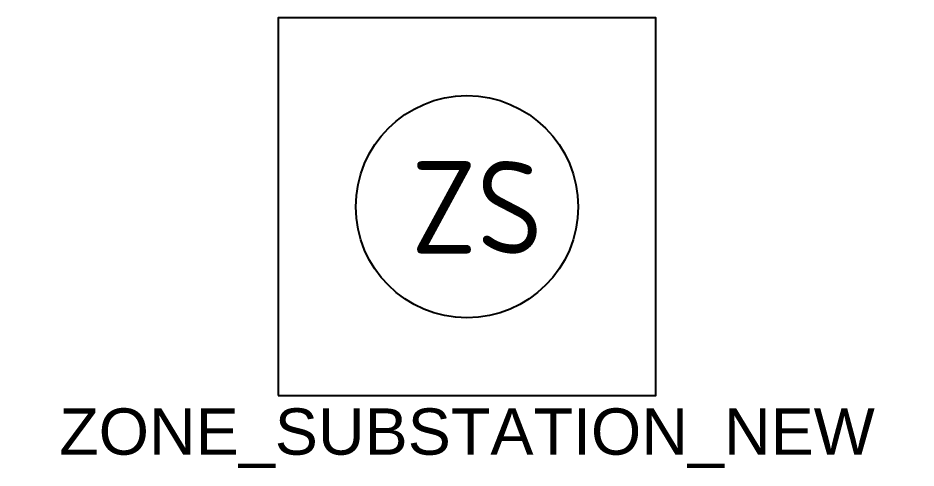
# Model space of a CAD drawing. Header units: metres. Extents: x -282 to 3977, y 160 to 949.
# Drawn here: x 1399.7 to 1419.1, y 297.52 to 307.25 of the extents above; entities that cross this region are included whole.
import ezdxf
from ezdxf.enums import TextEntityAlignment as Align

# ---------------------------------------------------------------- set-up
doc = ezdxf.new("R2010")
doc.units = ezdxf.units.M
doc.layers.get('0').update_dxf_attribs({"color": 6})
doc.layers.add('Equip_TR_NEW', color=2, linetype='Continuous')
doc.styles.get("Standard").update_dxf_attribs({"font": 'ARIAL.TTF'})

# ---------------------------------------------------------------- blocks, each defined once
blk = doc.blocks.new('ZONE_SUBSTATION_NEW')
at = {"lineweight": -3}
blk.add_lwpolyline([(-4.078, -4.078), (4.078, -4.078), (4.078, 4.078), (-4.078, 4.078)], close=True, dxfattribs=at)
blk.add_circle((0, 0), 2.4)
at = {"insert": (-1.207, 0.987), "char_height": 2, "width": 2.96284, "attachment_point": 1}
blk.add_mtext('{\\Fisocp|c0;ZS}', dxfattribs=at)
for tag, height, flags, p in [('ASSET_NUM', 2.5, 8, (2, 2)), ('STATE', 0.2, 9, (1.5, 0)), ('USAGE', 0.2, 9, (1.5, -0.2)), ('OWNED_BY', 0.2, 9, (1.5, -0.4)), ('OPERATED_BY', 0.2, 9, (1.5, -0.6)), ('MAINTAINED_BY', 0.2, 9, (1.5, -0.8)), ('ORIENTATION', 0.2, 9, (1.5, -1)), ('OPERATING_VOLTAGE', 0.2, 9, (1.5, -1.2)), ('CONSTRUCTED_VOLTAGE', 0.2, 9, (1.5, -1.4)), ('NO_PHASES', 0.2, 9, (1.5, -1.6)), ('SUBSTATION_TYPE', 0.2, 9, (1.5, -1.8)), ('SUBSTATION_NAME', 0.2, 9, (1.5, -2)), ('SECONDARY_VOLTAGE', 0.2, 9, (1.5, -2.2)), ('LABEL_ALIGNMENT', 0.2, 9, (1.5, -2.4)), ('Z', 0.2, 1, (1.5, -2.6))]:
    blk.add_attdef(tag, text='', height=height, dxfattribs=dict(flags=flags)).set_placement(p, align=Align.MIDDLE_LEFT)

msp = doc.modelspace()

# ---------------------------------------------------------------- block references
at = {"layer": 'Equip_TR_NEW'}
msp.add_blockref('ZONE_SUBSTATION_NEW', (1409.398, 303.168), dxfattribs=at)

# ---------------------------------------------------------------- next in the draw order: texts
at = {"insert": (1409.398, 298.168), "char_height": 1, "width": 19, "attachment_point": 5, "bg_fill": 3, "box_fill_scale": 1.2, "bg_fill_color": 256, "bg_fill_transparency": 0}
msp.add_mtext('ZONE_SUBSTATION_NEW', dxfattribs=at)

doc.saveas('drawing.dxf')
